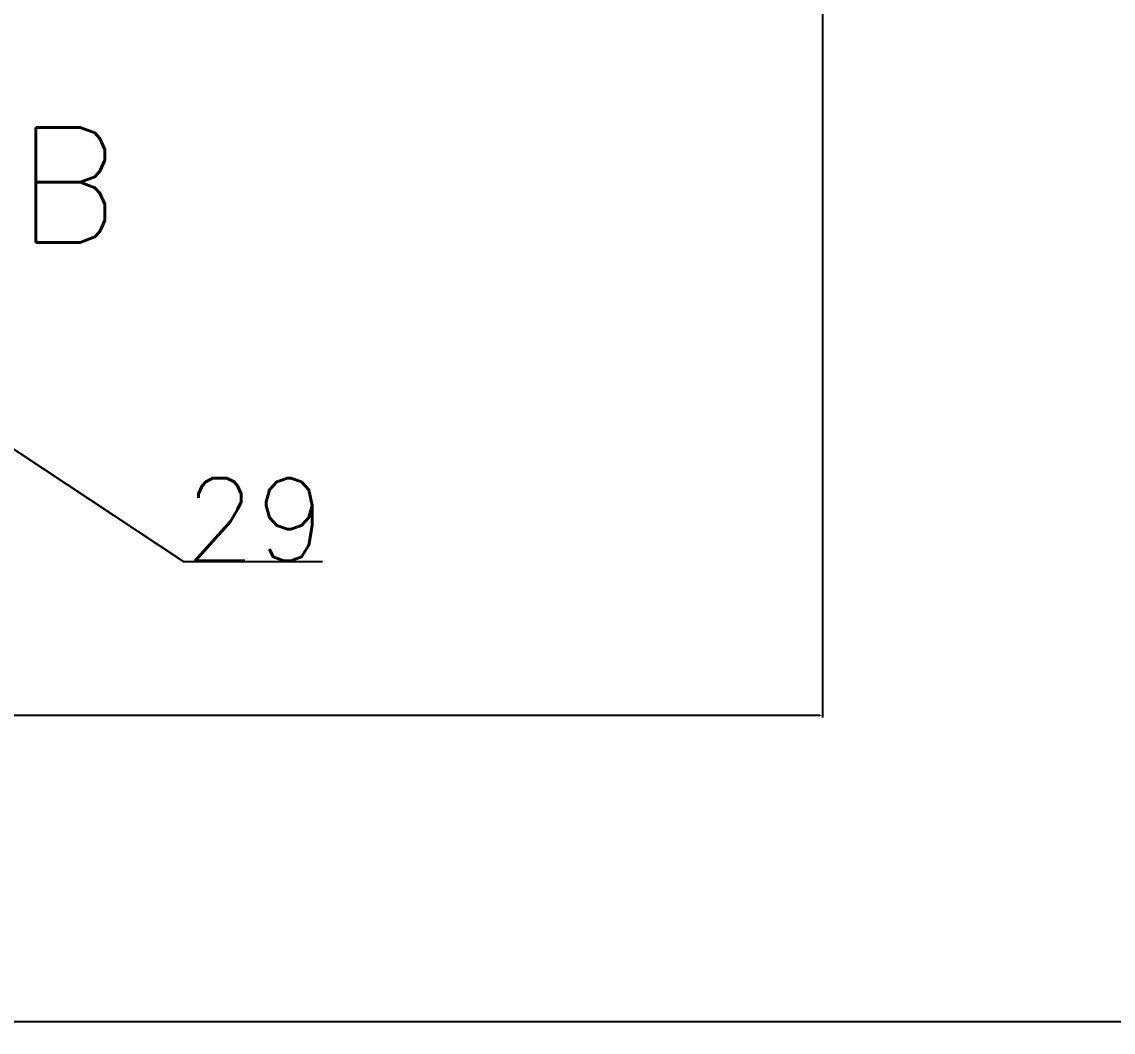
# Model space of a CAD drawing. Extents: x -11028 to 1475, y 2438 to 11279.
# Drawn here: x -2868 to -2276, y 6348 to 6897 of the extents above; entities that cross this region are included whole.
import ezdxf

# ---------------------------------------------------------------- set-up
doc = ezdxf.new("R2010")
doc.units = 0
doc.layers.get('DEFPOINTS').update_dxf_attribs({"linetype": 'CONTINUOUS', "lineweight": 13})
doc.layers.add('2细实线', color=7, linetype='CONTINUOUS', lineweight=25)
doc.styles.add('ST3', font='txt.shx', dxfattribs={"height": 45, "bigfont": 'intecad.shx'})
doc.dimstyles.get("Standard").update_dxf_attribs({"dimtxt": 0.18, "dimasz": 0.18, "dimexe": 0.18, "dimexo": 0.0625, "dimgap": 0.09, "dimtad": 0, "dimtih": 1, "dimtoh": 1, "dimdec": 4, "dimzin": 0, "dimdsep": 46, "dimtxsty": 'Standard', "dimcen": 0.09, "dimadec": 0, "dimazin": 0, "dimtfac": 1, "dimtdec": 4, "dimtofl": 0, "dimtmove": 0, "dimatfit": 3, "dimfxl": 0, "dimtolj": 1, "dimtzin": 0, "dimarcsym": 0})
doc.dimstyles.new('STANDARD$0', dxfattribs={"dimscale": 5, "dimtxt": 2.5, "dimasz": 2.5, "dimexe": 1.25, "dimexo": 0.625, "dimtad": 1, "dimdec": 4, "dimrnd": 1, "dimdsep": 46, "dimlunit": 6, "dimtxsty": 'Standard', "dimcen": -2.5, "dimadec": 0, "dimazin": 0, "dimtfac": 1, "dimtdec": 4, "dimtmove": 0, "dimatfit": 1, "dimfxl": 0, "dimtolj": 1, "dimtzin": 0, "dimarcsym": 0})

# ---------------------------------------------------------------- blocks, each defined once
blk = doc.blocks.new('*D92')
at = {"layer": '2细实线', "color": 7, "linetype": 'ByBlock', "lineweight": -2}
for p, q in [((-2433.69, 7010.34), (-2433.69, 6518.8)), ((-9633.69, 6918.74), (-9633.69, 6518.8)), ((-9632.44, 6520.05), (-2434.94, 6520.05))]:
    blk.add_line(p, q, dxfattribs=at)
at = {"layer": '2细实线', "color": 7, "linetype": 'ByBlock'}
for points in [[(-9632.44, 6520.26), (-9632.44, 6519.85), (-9633.69, 6520.05)], [(-2434.94, 6520.26), (-2434.94, 6519.85), (-2433.69, 6520.05)]]:
    blk.add_solid(points, dxfattribs=at)
at = {"layer": 'DEFPOINTS', "color": 0, "linetype": 'ByBlock'}
for p in [(-2433.69, 7010.34), (-9633.69, 6918.74), (-2433.69, 6520.05)]:
    blk.add_point(p, dxfattribs=at)
at = {"layer": '2细实线', "color": 7, "linetype": 'ByBlock', "insert": (-6033.69, 6543.8), "char_height": 45, "attachment_point": 5, "style": 'ST3'}
blk.add_mtext('\\A1;7200', dxfattribs=at)
blk = doc.blocks.new('*D93')
at = {"layer": '2细实线', "color": 7, "linetype": 'ByBlock', "lineweight": -2}
for p, q in [((-10383.69, 8553.91), (-10383.69, 6352.51)), ((-1683.69, 8553.91), (-1683.69, 6352.51)), ((-10382.44, 6353.76), (-1684.94, 6353.76))]:
    blk.add_line(p, q, dxfattribs=at)
at = {"layer": '2细实线', "color": 7, "linetype": 'ByBlock'}
for points in [[(-10382.44, 6353.97), (-10382.44, 6353.55), (-10383.69, 6353.76)], [(-1684.94, 6353.97), (-1684.94, 6353.55), (-1683.69, 6353.76)]]:
    blk.add_solid(points, dxfattribs=at)
at = {"layer": 'DEFPOINTS', "color": 0, "linetype": 'ByBlock'}
for p in [(-10383.69, 8553.91), (-1683.69, 8553.91), (-1683.69, 6353.76)]:
    blk.add_point(p, dxfattribs=at)
at = {"layer": '2细实线', "color": 7, "linetype": 'ByBlock', "insert": (-6033.69, 6377.51), "char_height": 45, "attachment_point": 5, "style": 'ST3'}
blk.add_mtext('\\A1;~8700', dxfattribs=at)

msp = doc.modelspace()

# ---------------------------------------------------------------- texts
at = {"layer": '2细实线', "color": 7, "linetype": 'ByBlock', "style": 'ST3'}
msp.add_text('B', height=62.37872, dxfattribs=at).set_placement((-2871.43089, 6776.8398))
at = {"layer": '2细实线', "color": 7, "linetype": 'ByBlock', "insert": (-2780.12312, 6603.88767), "char_height": 45, "attachment_point": 7, "style": 'ST3'}
msp.add_mtext('29', dxfattribs=at)

# ---------------------------------------------------------------- dimensions: what is measured, and where the dimension line sits
at = {"layer": '2细实线', "linetype": 'ByBlock'}
for base, p1, p2, text, picture, middle in [((-1683.68657, 6353.7598), (-10383.68638, 8553.90584), (-1683.68657, 8553.90584), '~8700', '*D93', (-6033.68648, 6377.5098)), ((-2433.68648, 6520.05449), (-9633.68648, 6918.74407), (-2433.68648, 7010.33758), '7200', '*D92', (-6033.68648, 6543.80449))]:
    dim = msp.add_linear_dim(base=base, p1=p1, p2=p2, text=text, dimstyle='STANDARD$0', override={"dimtxt": 0.5, "dimasz": 0.25, "dimexe": 0.25, "dimexo": 0, "dimgap": 0.25, "dimrnd": 0.0005, "dimtxsty": 'ST3', "dimcen": 2.5, "dimclrd": 7, "dimclre": 7, "dimclrt": 7}, dxfattribs=at)
    dim.commit()
    dim.dimension.update_dxf_attribs({"geometry": picture, "text_midpoint": middle})

# ---------------------------------------------------------------- leaders
at = {"layer": '2细实线', "linetype": 'ByBlock', "annotation_type": 0, "has_hookline": 1, "hookline_direction": 0, "text_width": 75}
msp.add_leader([(-3451.88827, 7046.89797), (-2780.62312, 6603.63767), (-2780.37312, 6603.63767)], dimstyle='Standard', override={"dimtxt": 0.5, "dimasz": 0.25, "dimexe": 0.25, "dimexo": 0, "dimgap": 0.25, "dimtad": 1, "dimrnd": 0.0005, "dimzin": 8, "dimlunit": 6, "dimtxsty": 'ST3', "dimcen": 2.5, "dimclrd": 7, "dimclre": 7, "dimclrt": 7, "dimtofl": 1}, dxfattribs=at)

doc.saveas('drawing.dxf')
